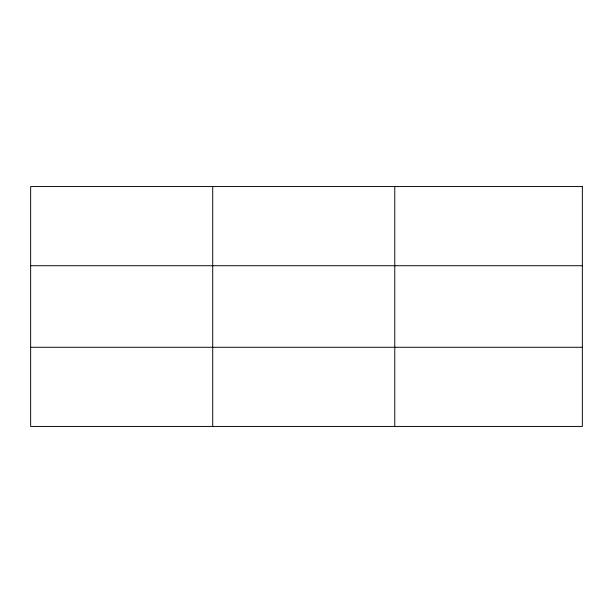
<?xml version="1.0" encoding="UTF-8"?>
<svg xmlns="http://www.w3.org/2000/svg" width="613" height="613" viewBox="0 0 613 613"><rect width="100%" height="100%" fill="white"/><g stroke="black" fill="none" stroke-linecap="round" stroke-linejoin="round"><path stroke-width="0.92" d="M212.711 426.441L212.711 186.559M394.772 426.441L394.772 186.559M30.65 265.72L582.35 265.72M30.65 347.28L582.35 347.28M582.35 186.559L582.35 426.441L30.65 426.441L30.65 186.559L582.35 186.559"/></g></svg>
